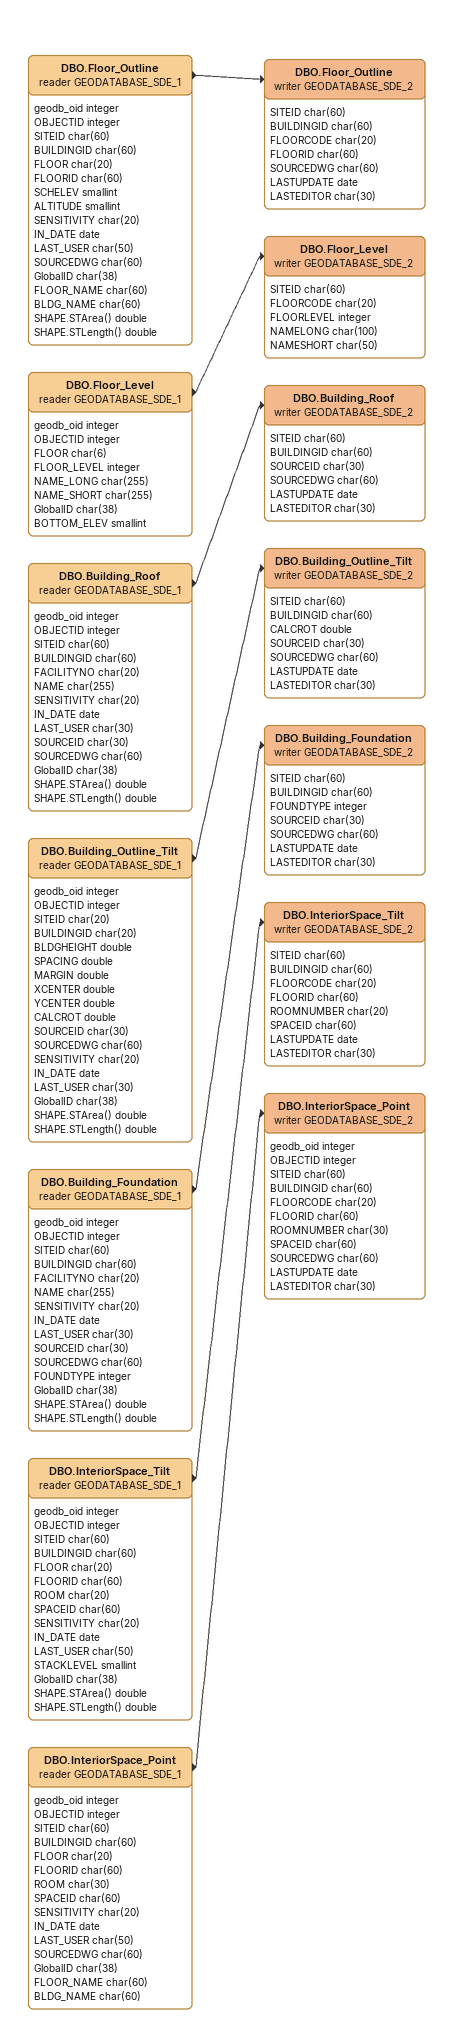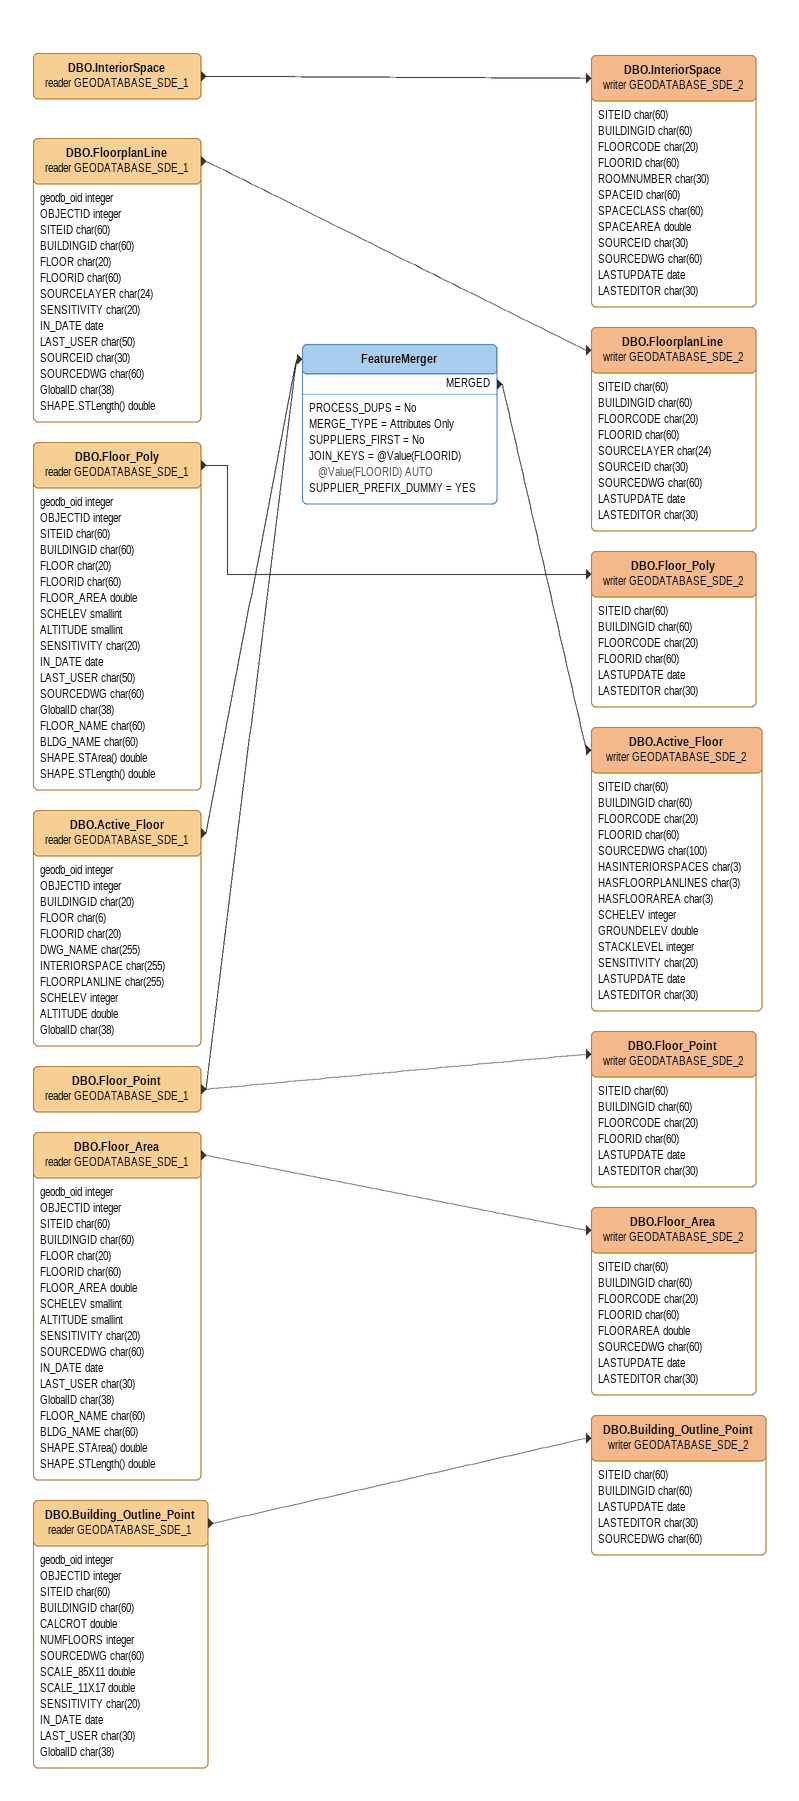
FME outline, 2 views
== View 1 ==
DBO.Floor_Outline (reader GEODATABASE_SDE_1)
    attributes: geodb_oid integer, OBJECTID integer, SITEID char(60), BUILDINGID char(60), FLOOR char(20), FLOORID char(60), SCHELEV smallint, ALTITUDE smallint, SENSITIVITY char(20), IN_DATE date, LAST_USER char(50), SOURCEDWG char(60), GlobalID char(38), FLOOR_NAME char(60), BLDG_NAME char(60), SHAPE.STArea() double, SHAPE.STLength() double
    -> DBO.Floor_Outline (writer GEODATABASE_SDE_2)
DBO.Floor_Outline (writer GEODATABASE_SDE_2)
    attributes: SITEID char(60), BUILDINGID char(60), FLOORCODE char(20), FLOORID char(60), SOURCEDWG char(60), LASTUPDATE date, LASTEDITOR char(30)
DBO.Floor_Level (reader GEODATABASE_SDE_1)
    attributes: geodb_oid integer, OBJECTID integer, FLOOR char(6), FLOOR_LEVEL integer, NAME_LONG char(255), NAME_SHORT char(255), GlobalID char(38), BOTTOM_ELEV smallint
    -> DBO.Floor_Level (writer GEODATABASE_SDE_2)
DBO.Floor_Level (writer GEODATABASE_SDE_2)
    attributes: SITEID char(60), FLOORCODE char(20), FLOORLEVEL integer, NAMELONG char(100), NAMESHORT char(50)
DBO.Building_Roof (reader GEODATABASE_SDE_1)
    attributes: geodb_oid integer, OBJECTID integer, SITEID char(60), BUILDINGID char(60), FACILITYNO char(20), NAME char(255), SENSITIVITY char(20), IN_DATE date, LAST_USER char(30), SOURCEID char(30), SOURCEDWG char(60), GlobalID char(38), SHAPE.STArea() double, SHAPE.STLength() double
    -> DBO.Building_Roof (writer GEODATABASE_SDE_2)
DBO.Building_Roof (writer GEODATABASE_SDE_2)
    attributes: SITEID char(60), BUILDINGID char(60), SOURCEID char(30), SOURCEDWG char(60), LASTUPDATE date, LASTEDITOR char(30)
DBO.Building_Outline_Tilt (reader GEODATABASE_SDE_1)
    attributes: geodb_oid integer, OBJECTID integer, SITEID char(20), BUILDINGID char(20), BLDGHEIGHT double, SPACING double, MARGIN double, XCENTER double, YCENTER double, CALCROT double, SOURCEID char(30), SOURCEDWG char(60), SENSITIVITY char(20), IN_DATE date, LAST_USER char(30), GlobalID char(38), SHAPE.STArea() double, SHAPE.STLength() double
    -> DBO.Building_Outline_Tilt (writer GEODATABASE_SDE_2)
DBO.Building_Outline_Tilt (writer GEODATABASE_SDE_2)
    attributes: SITEID char(60), BUILDINGID char(60), CALCROT double, SOURCEID char(30), SOURCEDWG char(60), LASTUPDATE date, LASTEDITOR char(30)
DBO.Building_Foundation (reader GEODATABASE_SDE_1)
    attributes: geodb_oid integer, OBJECTID integer, SITEID char(60), BUILDINGID char(60), FACILITYNO char(20), NAME char(255), SENSITIVITY char(20), IN_DATE date, LAST_USER char(30), SOURCEID char(30), SOURCEDWG char(60), FOUNDTYPE integer, GlobalID char(38), SHAPE.STArea() double, SHAPE.STLength() double
    -> DBO.Building_Foundation (writer GEODATABASE_SDE_2)
DBO.Building_Foundation (writer GEODATABASE_SDE_2)
    attributes: SITEID char(60), BUILDINGID char(60), FOUNDTYPE integer, SOURCEID char(30), SOURCEDWG char(60), LASTUPDATE date, LASTEDITOR char(30)
DBO.InteriorSpace_Tilt (reader GEODATABASE_SDE_1)
    attributes: geodb_oid integer, OBJECTID integer, SITEID char(60), BUILDINGID char(60), FLOOR char(20), FLOORID char(60), ROOM char(20), SPACEID char(60), SENSITIVITY char(20), IN_DATE date, LAST_USER char(50), STACKLEVEL smallint, GlobalID char(38), SHAPE.STArea() double, SHAPE.STLength() double
    -> DBO.InteriorSpace_Tilt (writer GEODATABASE_SDE_2)
DBO.InteriorSpace_Tilt (writer GEODATABASE_SDE_2)
    attributes: SITEID char(60), BUILDINGID char(60), FLOORCODE char(20), FLOORID char(60), ROOMNUMBER char(20), SPACEID char(60), LASTUPDATE date, LASTEDITOR char(30)
DBO.InteriorSpace_Point (reader GEODATABASE_SDE_1)
    attributes: geodb_oid integer, OBJECTID integer, SITEID char(60), BUILDINGID char(60), FLOOR char(20), FLOORID char(60), ROOM char(30), SPACEID char(60), SENSITIVITY char(20), IN_DATE date, LAST_USER char(50), SOURCEDWG char(60), GlobalID char(38), FLOOR_NAME char(60), BLDG_NAME char(60)
    -> DBO.InteriorSpace_Point (writer GEODATABASE_SDE_2)
DBO.InteriorSpace_Point (writer GEODATABASE_SDE_2)
    attributes: geodb_oid integer, OBJECTID integer, SITEID char(60), BUILDINGID char(60), FLOORCODE char(20), FLOORID char(60), ROOMNUMBER char(30), SPACEID char(60), SOURCEDWG char(60), LASTUPDATE date, LASTEDITOR char(30)

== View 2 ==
DBO.InteriorSpace (reader GEODATABASE_SDE_1)
    -> DBO.InteriorSpace (writer GEODATABASE_SDE_2)
DBO.InteriorSpace (writer GEODATABASE_SDE_2)
    attributes: SITEID char(60), BUILDINGID char(60), FLOORCODE char(20), FLOORID char(60), ROOMNUMBER char(30), SPACEID char(60), SPACECLASS char(60), SPACEAREA double, SOURCEID char(30), SOURCEDWG char(60), LASTUPDATE date, LASTEDITOR char(30)
DBO.FloorplanLine (reader GEODATABASE_SDE_1)
    attributes: geodb_oid integer, OBJECTID integer, SITEID char(60), BUILDINGID char(60), FLOOR char(20), FLOORID char(60), SOURCELAYER char(24), SENSITIVITY char(20), IN_DATE date, LAST_USER char(50), SOURCEID char(30), SOURCEDWG char(60), GlobalID char(38), SHAPE.STLength() double
    -> DBO.FloorplanLine (writer GEODATABASE_SDE_2)
DBO.FloorplanLine (writer GEODATABASE_SDE_2)
    attributes: SITEID char(60), BUILDINGID char(60), FLOORCODE char(20), FLOORID char(60), SOURCELAYER char(24), SOURCEID char(30), SOURCEDWG char(60), LASTUPDATE date, LASTEDITOR char(30)
DBO.Floor_Poly (reader GEODATABASE_SDE_1)
    attributes: geodb_oid integer, OBJECTID integer, SITEID char(60), BUILDINGID char(60), FLOOR char(20), FLOORID char(60), FLOOR_AREA double, SCHELEV smallint, ALTITUDE smallint, SENSITIVITY char(20), IN_DATE date, LAST_USER char(50), SOURCEDWG char(60), GlobalID char(38), FLOOR_NAME char(60), BLDG_NAME char(60), SHAPE.STArea() double, SHAPE.STLength() double
    -> DBO.Floor_Poly (writer GEODATABASE_SDE_2)
DBO.Floor_Poly (writer GEODATABASE_SDE_2)
    attributes: SITEID char(60), BUILDINGID char(60), FLOORCODE char(20), FLOORID char(60), LASTUPDATE date, LASTEDITOR char(30)
DBO.Active_Floor (reader GEODATABASE_SDE_1)
    attributes: geodb_oid integer, OBJECTID integer, BUILDINGID char(20), FLOOR char(6), FLOORID char(20), DWG_NAME char(255), INTERIORSPACE char(255), FLOORPLANLINE char(255), SCHELEV integer, ALTITUDE double, GlobalID char(38)
    -> FeatureMerger
DBO.Floor_Point (reader GEODATABASE_SDE_1)
    -> DBO.Floor_Point (writer GEODATABASE_SDE_2)
    -> FeatureMerger
FeatureMerger
    PROCESS_DUPS = No
    MERGE_TYPE = Attributes Only
    SUPPLIERS_FIRST = No
    JOIN_KEYS = @Value(FLOORID) @Value(FLOORID) AUTO
    SUPPLIER_PREFIX_DUMMY = YES
    MERGED -> DBO.Active_Floor (writer GEODATABASE_SDE_2)
DBO.Active_Floor (writer GEODATABASE_SDE_2)
    attributes: SITEID char(60), BUILDINGID char(60), FLOORCODE char(20), FLOORID char(60), SOURCEDWG char(100), HASINTERIORSPACES char(3), HASFLOORPLANLINES char(3), HASFLOORAREA char(3), SCHELEV integer, GROUNDELEV double, STACKLEVEL integer, SENSITIVITY char(20), LASTUPDATE date, LASTEDITOR char(30)
DBO.Floor_Point (writer GEODATABASE_SDE_2)
    attributes: SITEID char(60), BUILDINGID char(60), FLOORCODE char(20), FLOORID char(60), LASTUPDATE date, LASTEDITOR char(30)
DBO.Floor_Area (reader GEODATABASE_SDE_1)
    attributes: geodb_oid integer, OBJECTID integer, SITEID char(60), BUILDINGID char(60), FLOOR char(20), FLOORID char(60), FLOOR_AREA double, SCHELEV smallint, ALTITUDE smallint, SENSITIVITY char(20), SOURCEDWG char(60), IN_DATE date, LAST_USER char(30), GlobalID char(38), FLOOR_NAME char(60), BLDG_NAME char(60), SHAPE.STArea() double, SHAPE.STLength() double
    -> DBO.Floor_Area (writer GEODATABASE_SDE_2)
DBO.Floor_Area (writer GEODATABASE_SDE_2)
    attributes: SITEID char(60), BUILDINGID char(60), FLOORCODE char(20), FLOORID char(60), FLOORAREA double, SOURCEDWG char(60), LASTUPDATE date, LASTEDITOR char(30)
DBO.Building_Outline_Point (reader GEODATABASE_SDE_1)
    attributes: geodb_oid integer, OBJECTID integer, SITEID char(60), BUILDINGID char(60), CALCROT double, NUMFLOORS integer, SOURCEDWG char(60), SCALE_85X11 double, SCALE_11X17 double, SENSITIVITY char(20), IN_DATE date, LAST_USER char(30), GlobalID char(38)
    -> DBO.Building_Outline_Point (writer GEODATABASE_SDE_2)
DBO.Building_Outline_Point (writer GEODATABASE_SDE_2)
    attributes: SITEID char(60), BUILDINGID char(60), LASTUPDATE date, LASTEDITOR char(30), SOURCEDWG char(60)
